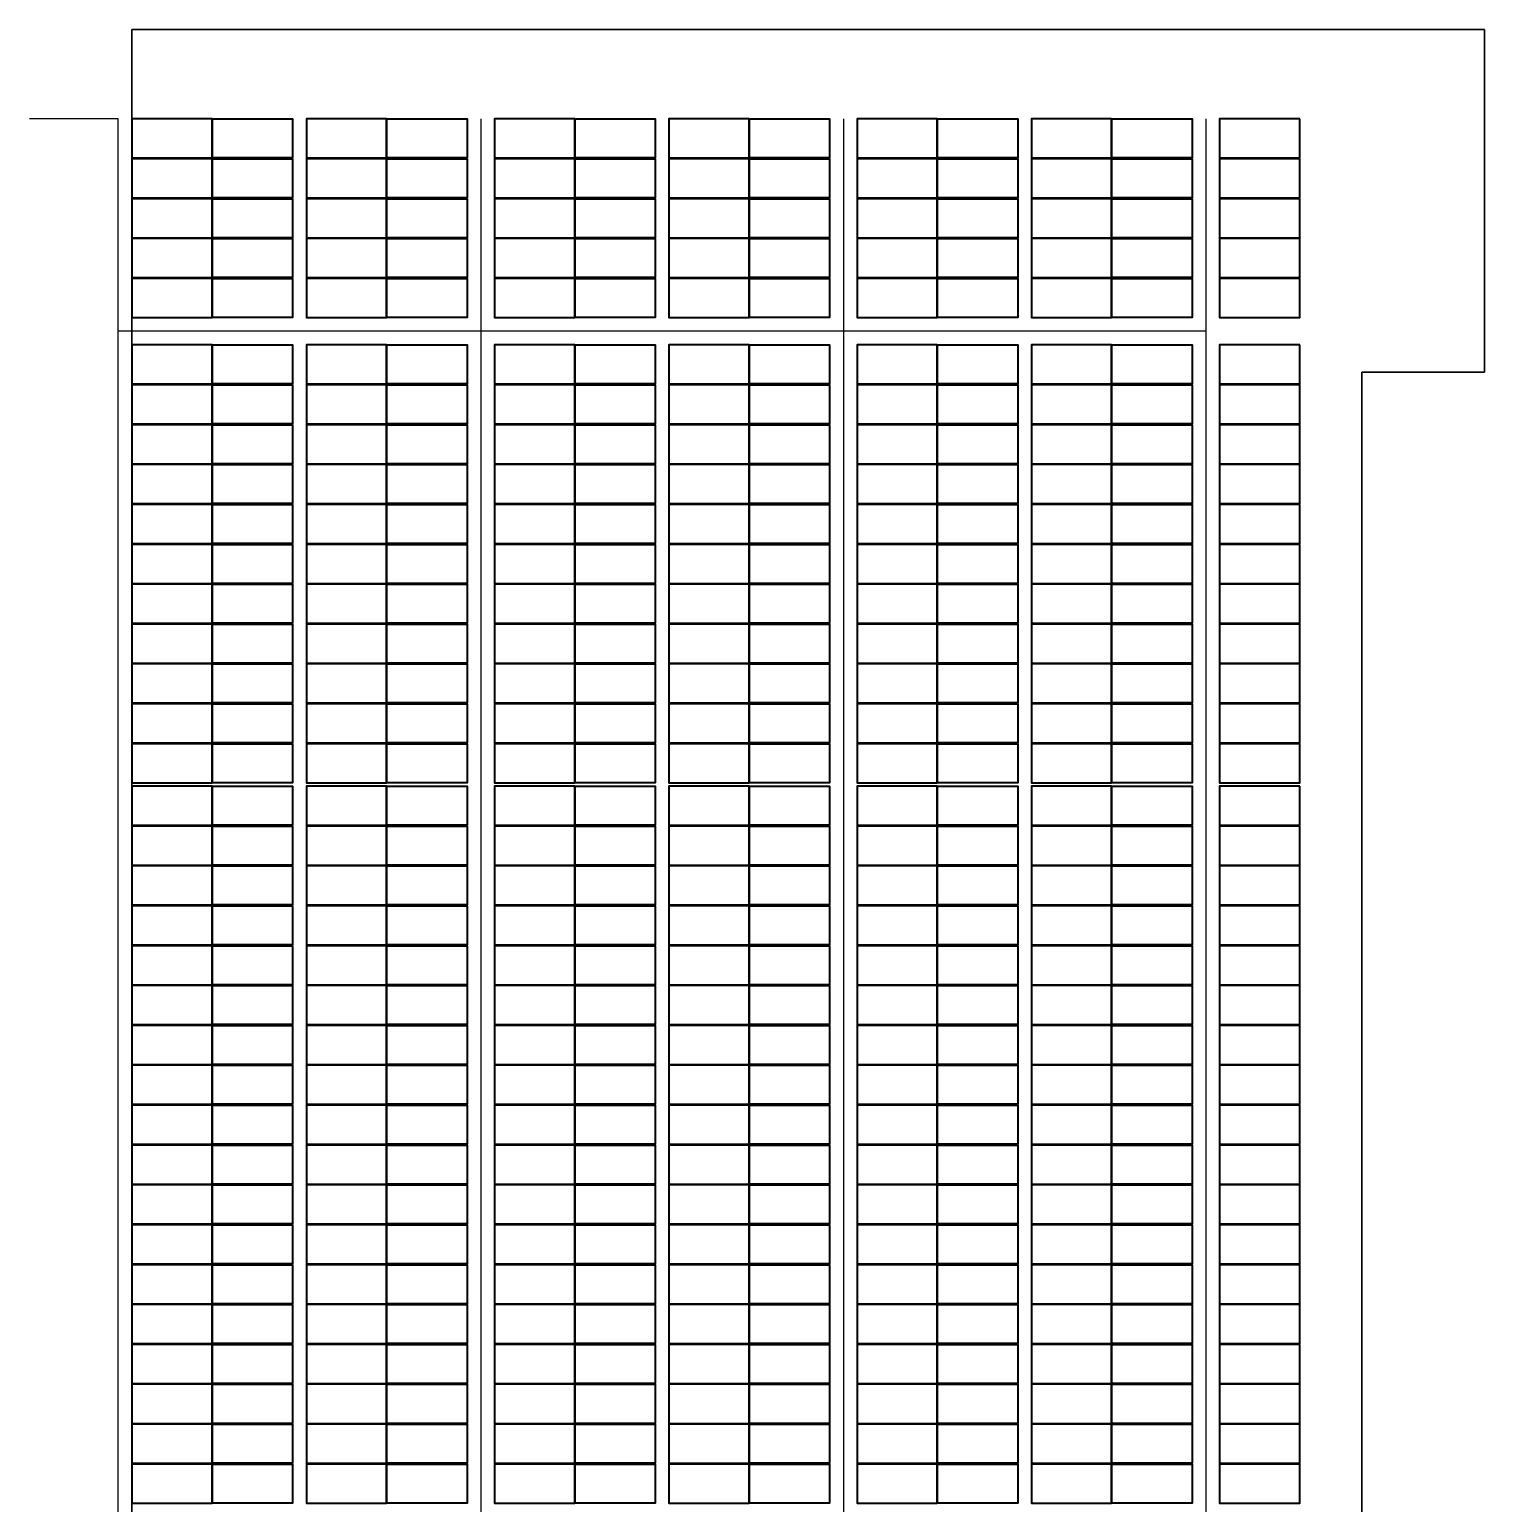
# Model space of a CAD drawing. Header units: millimetres. Extents: x -735047 to 1918431, y -1621985 to 747622.
# Drawn here: x 1876142 to 1918431, y -690409 to -647566 of the extents above; entities that cross this region are included whole.
import ezdxf

# ---------------------------------------------------------------- set-up
doc = ezdxf.new("R2010")
doc.units = ezdxf.units.MM
doc.layers.add('SOL-BUILDING_OUTLINE', color=1, linetype='Continuous', lineweight=30)
doc.layers.add('SOL-PV MODULES', color=5, linetype='Continuous', lineweight=40)
doc.layers.add('SOL-WALKWAY', color=251, linetype='Continuous')

msp = doc.modelspace()

# ---------------------------------------------------------------- linework, layer by layer
at = {"layer": 'SOL-BUILDING_OUTLINE'}
for p, q in [((1879120.362, -821566.117), (1879120.362, -647565.811)), ((1879120.362, -647565.811), (1918431.177, -647565.811)), ((1918431.177, -647565.811), (1918431.177, -657522.63)), ((1918431.177, -657522.63), (1914863.741, -657522.63)), ((1914863.741, -657522.63), (1914863.741, -716080.681))]:
    msp.add_line(p, q, dxfattribs=at)
at = {"layer": 'SOL-PV MODULES'}
for points in [[(1881450.165, -650165.811), (1879120.362, -650165.811), (1879120.362, -651299.811), (1881450.165, -651299.811)], [(1881460.151, -650165.811), (1883789.954, -650165.811), (1883789.954, -651299.811), (1881460.151, -651299.811)], [(1886519.208, -650165.811), (1884189.406, -650165.811), (1884189.406, -651299.811), (1886519.208, -651299.811)], [(1886529.195, -650165.811), (1888858.997, -650165.811), (1888858.997, -651299.811), (1886529.195, -651299.811)], [(1891987.704, -650165.811), (1889657.901, -650165.811), (1889657.901, -651299.811), (1891987.704, -651299.811)], [(1891997.69, -650165.811), (1894327.493, -650165.811), (1894327.493, -651299.811), (1891997.69, -651299.811)], [(1897056.747, -650165.811), (1894726.945, -650165.811), (1894726.945, -651299.811), (1897056.747, -651299.811)], [(1897066.734, -650165.811), (1899396.536, -650165.811), (1899396.536, -651299.811), (1897066.734, -651299.811)], [(1902525.243, -650165.811), (1900195.44, -650165.811), (1900195.44, -651299.811), (1902525.243, -651299.811)], [(1902535.229, -650165.811), (1904865.032, -650165.811), (1904865.032, -651299.811), (1902535.229, -651299.811)], [(1907594.286, -650165.811), (1905264.483, -650165.811), (1905264.483, -651299.811), (1907594.286, -651299.811)], [(1907604.272, -650165.811), (1909934.075, -650165.811), (1909934.075, -651299.811), (1907604.272, -651299.811)], [(1913062.781, -650165.811), (1910732.979, -650165.811), (1910732.979, -651299.811), (1913062.781, -651299.811)], [(1881450.165, -651324.811), (1879120.362, -651324.811), (1879120.362, -652458.811), (1881450.165, -652458.811)], [(1881460.151, -651324.811), (1883789.954, -651324.811), (1883789.954, -652458.811), (1881460.151, -652458.811)], [(1886519.208, -651324.811), (1884189.406, -651324.811), (1884189.406, -652458.811), (1886519.208, -652458.811)], [(1886529.195, -651324.811), (1888858.997, -651324.811), (1888858.997, -652458.811), (1886529.195, -652458.811)], [(1891987.704, -651324.811), (1889657.901, -651324.811), (1889657.901, -652458.811), (1891987.704, -652458.811)], [(1891997.69, -651324.811), (1894327.493, -651324.811), (1894327.493, -652458.811), (1891997.69, -652458.811)], [(1897056.747, -651324.811), (1894726.945, -651324.811), (1894726.945, -652458.811), (1897056.747, -652458.811)], [(1897066.734, -651324.811), (1899396.536, -651324.811), (1899396.536, -652458.811), (1897066.734, -652458.811)], [(1902525.243, -651324.811), (1900195.44, -651324.811), (1900195.44, -652458.811), (1902525.243, -652458.811)], [(1902535.229, -651324.811), (1904865.032, -651324.811), (1904865.032, -652458.811), (1902535.229, -652458.811)], [(1907594.286, -651324.811), (1905264.483, -651324.811), (1905264.483, -652458.811), (1907594.286, -652458.811)], [(1907604.272, -651324.811), (1909934.075, -651324.811), (1909934.075, -652458.811), (1907604.272, -652458.811)], [(1913062.781, -651324.811), (1910732.979, -651324.811), (1910732.979, -652458.811), (1913062.781, -652458.811)], [(1881450.165, -652483.811), (1879120.362, -652483.811), (1879120.362, -653617.811), (1881450.165, -653617.811)], [(1881460.151, -652483.811), (1883789.954, -652483.811), (1883789.954, -653617.811), (1881460.151, -653617.811)], [(1886519.208, -652483.811), (1884189.406, -652483.811), (1884189.406, -653617.811), (1886519.208, -653617.811)], [(1886529.195, -652483.811), (1888858.997, -652483.811), (1888858.997, -653617.811), (1886529.195, -653617.811)], [(1891987.704, -652483.811), (1889657.901, -652483.811), (1889657.901, -653617.811), (1891987.704, -653617.811)], [(1891997.69, -652483.811), (1894327.493, -652483.811), (1894327.493, -653617.811), (1891997.69, -653617.811)], [(1897056.747, -652483.811), (1894726.945, -652483.811), (1894726.945, -653617.811), (1897056.747, -653617.811)], [(1897066.734, -652483.811), (1899396.536, -652483.811), (1899396.536, -653617.811), (1897066.734, -653617.811)], [(1902525.243, -652483.811), (1900195.44, -652483.811), (1900195.44, -653617.811), (1902525.243, -653617.811)], [(1902535.229, -652483.811), (1904865.032, -652483.811), (1904865.032, -653617.811), (1902535.229, -653617.811)], [(1907594.286, -652483.811), (1905264.483, -652483.811), (1905264.483, -653617.811), (1907594.286, -653617.811)], [(1907604.272, -652483.811), (1909934.075, -652483.811), (1909934.075, -653617.811), (1907604.272, -653617.811)], [(1913062.781, -652483.811), (1910732.979, -652483.811), (1910732.979, -653617.811), (1913062.781, -653617.811)], [(1881450.165, -653642.811), (1879120.362, -653642.811), (1879120.362, -654776.811), (1881450.165, -654776.811)], [(1881460.151, -653642.811), (1883789.954, -653642.811), (1883789.954, -654776.811), (1881460.151, -654776.811)], [(1886519.208, -653642.811), (1884189.406, -653642.811), (1884189.406, -654776.811), (1886519.208, -654776.811)], [(1886529.195, -653642.811), (1888858.997, -653642.811), (1888858.997, -654776.811), (1886529.195, -654776.811)], [(1891987.704, -653642.811), (1889657.901, -653642.811), (1889657.901, -654776.811), (1891987.704, -654776.811)], [(1891997.69, -653642.811), (1894327.493, -653642.811), (1894327.493, -654776.811), (1891997.69, -654776.811)], [(1897056.747, -653642.811), (1894726.945, -653642.811), (1894726.945, -654776.811), (1897056.747, -654776.811)], [(1897066.734, -653642.811), (1899396.536, -653642.811), (1899396.536, -654776.811), (1897066.734, -654776.811)], [(1902525.243, -653642.811), (1900195.44, -653642.811), (1900195.44, -654776.811), (1902525.243, -654776.811)], [(1902535.229, -653642.811), (1904865.032, -653642.811), (1904865.032, -654776.811), (1902535.229, -654776.811)], [(1907594.286, -653642.811), (1905264.483, -653642.811), (1905264.483, -654776.811), (1907594.286, -654776.811)], [(1907604.272, -653642.811), (1909934.075, -653642.811), (1909934.075, -654776.811), (1907604.272, -654776.811)], [(1913062.781, -653642.811), (1910732.979, -653642.811), (1910732.979, -654776.811), (1913062.781, -654776.811)], [(1881450.165, -654801.811), (1879120.362, -654801.811), (1879120.362, -655935.811), (1881450.165, -655935.811)], [(1881460.151, -654801.811), (1883789.954, -654801.811), (1883789.954, -655935.811), (1881460.151, -655935.811)], [(1886519.208, -654801.811), (1884189.406, -654801.811), (1884189.406, -655935.811), (1886519.208, -655935.811)], [(1886529.195, -654801.811), (1888858.997, -654801.811), (1888858.997, -655935.811), (1886529.195, -655935.811)], [(1891987.704, -654801.811), (1889657.901, -654801.811), (1889657.901, -655935.811), (1891987.704, -655935.811)], [(1891997.69, -654801.811), (1894327.493, -654801.811), (1894327.493, -655935.811), (1891997.69, -655935.811)], [(1897056.747, -654801.811), (1894726.945, -654801.811), (1894726.945, -655935.811), (1897056.747, -655935.811)], [(1897066.734, -654801.811), (1899396.536, -654801.811), (1899396.536, -655935.811), (1897066.734, -655935.811)], [(1902525.243, -654801.811), (1900195.44, -654801.811), (1900195.44, -655935.811), (1902525.243, -655935.811)], [(1902535.229, -654801.811), (1904865.032, -654801.811), (1904865.032, -655935.811), (1902535.229, -655935.811)], [(1907594.286, -654801.811), (1905264.483, -654801.811), (1905264.483, -655935.811), (1907594.286, -655935.811)], [(1907604.272, -654801.811), (1909934.075, -654801.811), (1909934.075, -655935.811), (1907604.272, -655935.811)], [(1913062.781, -654801.811), (1910732.979, -654801.811), (1910732.979, -655935.811), (1913062.781, -655935.811)], [(1881450.165, -656735.811), (1879120.362, -656735.811), (1879120.362, -657869.811), (1881450.165, -657869.811)], [(1881460.151, -656735.811), (1883789.954, -656735.811), (1883789.954, -657869.811), (1881460.151, -657869.811)], [(1886519.208, -656735.811), (1884189.406, -656735.811), (1884189.406, -657869.811), (1886519.208, -657869.811)], [(1886529.195, -656735.811), (1888858.997, -656735.811), (1888858.997, -657869.811), (1886529.195, -657869.811)], [(1891987.704, -656735.811), (1889657.901, -656735.811), (1889657.901, -657869.811), (1891987.704, -657869.811)], [(1891997.69, -656735.811), (1894327.493, -656735.811), (1894327.493, -657869.811), (1891997.69, -657869.811)], [(1897056.747, -656735.811), (1894726.945, -656735.811), (1894726.945, -657869.811), (1897056.747, -657869.811)], [(1897066.734, -656735.811), (1899396.536, -656735.811), (1899396.536, -657869.811), (1897066.734, -657869.811)], [(1902525.243, -656735.811), (1900195.44, -656735.811), (1900195.44, -657869.811), (1902525.243, -657869.811)], [(1902535.229, -656735.811), (1904865.032, -656735.811), (1904865.032, -657869.811), (1902535.229, -657869.811)], [(1907594.286, -656735.811), (1905264.483, -656735.811), (1905264.483, -657869.811), (1907594.286, -657869.811)], [(1907604.272, -656735.811), (1909934.075, -656735.811), (1909934.075, -657869.811), (1907604.272, -657869.811)], [(1913062.781, -656735.811), (1910732.979, -656735.811), (1910732.979, -657869.811), (1913062.781, -657869.811)], [(1881450.165, -657894.811), (1879120.362, -657894.811), (1879120.362, -659028.811), (1881450.165, -659028.811)], [(1881460.151, -657894.811), (1883789.954, -657894.811), (1883789.954, -659028.811), (1881460.151, -659028.811)], [(1886519.208, -657894.811), (1884189.406, -657894.811), (1884189.406, -659028.811), (1886519.208, -659028.811)], [(1886529.195, -657894.811), (1888858.997, -657894.811), (1888858.997, -659028.811), (1886529.195, -659028.811)], [(1891987.704, -657894.811), (1889657.901, -657894.811), (1889657.901, -659028.811), (1891987.704, -659028.811)], [(1891997.69, -657894.811), (1894327.493, -657894.811), (1894327.493, -659028.811), (1891997.69, -659028.811)], [(1897056.747, -657894.811), (1894726.945, -657894.811), (1894726.945, -659028.811), (1897056.747, -659028.811)], [(1897066.734, -657894.811), (1899396.536, -657894.811), (1899396.536, -659028.811), (1897066.734, -659028.811)], [(1902525.243, -657894.811), (1900195.44, -657894.811), (1900195.44, -659028.811), (1902525.243, -659028.811)], [(1902535.229, -657894.811), (1904865.032, -657894.811), (1904865.032, -659028.811), (1902535.229, -659028.811)], [(1907594.286, -657894.811), (1905264.483, -657894.811), (1905264.483, -659028.811), (1907594.286, -659028.811)], [(1907604.272, -657894.811), (1909934.075, -657894.811), (1909934.075, -659028.811), (1907604.272, -659028.811)], [(1913062.781, -657894.811), (1910732.979, -657894.811), (1910732.979, -659028.811), (1913062.781, -659028.811)], [(1881450.165, -659053.811), (1879120.362, -659053.811), (1879120.362, -660187.811), (1881450.165, -660187.811)], [(1881460.151, -659053.811), (1883789.954, -659053.811), (1883789.954, -660187.811), (1881460.151, -660187.811)], [(1886519.208, -659053.811), (1884189.406, -659053.811), (1884189.406, -660187.811), (1886519.208, -660187.811)], [(1886529.195, -659053.811), (1888858.997, -659053.811), (1888858.997, -660187.811), (1886529.195, -660187.811)], [(1891987.704, -659053.811), (1889657.901, -659053.811), (1889657.901, -660187.811), (1891987.704, -660187.811)], [(1891997.69, -659053.811), (1894327.493, -659053.811), (1894327.493, -660187.811), (1891997.69, -660187.811)], [(1897056.747, -659053.811), (1894726.945, -659053.811), (1894726.945, -660187.811), (1897056.747, -660187.811)], [(1897066.734, -659053.811), (1899396.536, -659053.811), (1899396.536, -660187.811), (1897066.734, -660187.811)], [(1902525.243, -659053.811), (1900195.44, -659053.811), (1900195.44, -660187.811), (1902525.243, -660187.811)], [(1902535.229, -659053.811), (1904865.032, -659053.811), (1904865.032, -660187.811), (1902535.229, -660187.811)], [(1907594.286, -659053.811), (1905264.483, -659053.811), (1905264.483, -660187.811), (1907594.286, -660187.811)], [(1907604.272, -659053.811), (1909934.075, -659053.811), (1909934.075, -660187.811), (1907604.272, -660187.811)], [(1913062.781, -659053.811), (1910732.979, -659053.811), (1910732.979, -660187.811), (1913062.781, -660187.811)], [(1881450.165, -660212.811), (1879120.362, -660212.811), (1879120.362, -661346.811), (1881450.165, -661346.811)], [(1881460.151, -660212.811), (1883789.954, -660212.811), (1883789.954, -661346.811), (1881460.151, -661346.811)], [(1886519.208, -660212.811), (1884189.406, -660212.811), (1884189.406, -661346.811), (1886519.208, -661346.811)], [(1886529.195, -660212.811), (1888858.997, -660212.811), (1888858.997, -661346.811), (1886529.195, -661346.811)], [(1891987.704, -660212.811), (1889657.901, -660212.811), (1889657.901, -661346.811), (1891987.704, -661346.811)], [(1891997.69, -660212.811), (1894327.493, -660212.811), (1894327.493, -661346.811), (1891997.69, -661346.811)], [(1897056.747, -660212.811), (1894726.945, -660212.811), (1894726.945, -661346.811), (1897056.747, -661346.811)], [(1897066.734, -660212.811), (1899396.536, -660212.811), (1899396.536, -661346.811), (1897066.734, -661346.811)], [(1902525.243, -660212.811), (1900195.44, -660212.811), (1900195.44, -661346.811), (1902525.243, -661346.811)], [(1902535.229, -660212.811), (1904865.032, -660212.811), (1904865.032, -661346.811), (1902535.229, -661346.811)], [(1907594.286, -660212.811), (1905264.483, -660212.811), (1905264.483, -661346.811), (1907594.286, -661346.811)], [(1907604.272, -660212.811), (1909934.075, -660212.811), (1909934.075, -661346.811), (1907604.272, -661346.811)], [(1913062.781, -660212.811), (1910732.979, -660212.811), (1910732.979, -661346.811), (1913062.781, -661346.811)], [(1881450.165, -661371.811), (1879120.362, -661371.811), (1879120.362, -662505.811), (1881450.165, -662505.811)], [(1881460.151, -661371.811), (1883789.954, -661371.811), (1883789.954, -662505.811), (1881460.151, -662505.811)], [(1886519.208, -661371.811), (1884189.406, -661371.811), (1884189.406, -662505.811), (1886519.208, -662505.811)], [(1886529.195, -661371.811), (1888858.997, -661371.811), (1888858.997, -662505.811), (1886529.195, -662505.811)], [(1891987.704, -661371.811), (1889657.901, -661371.811), (1889657.901, -662505.811), (1891987.704, -662505.811)], [(1891997.69, -661371.811), (1894327.493, -661371.811), (1894327.493, -662505.811), (1891997.69, -662505.811)], [(1897056.747, -661371.811), (1894726.945, -661371.811), (1894726.945, -662505.811), (1897056.747, -662505.811)], [(1897066.734, -661371.811), (1899396.536, -661371.811), (1899396.536, -662505.811), (1897066.734, -662505.811)], [(1902525.243, -661371.811), (1900195.44, -661371.811), (1900195.44, -662505.811), (1902525.243, -662505.811)], [(1902535.229, -661371.811), (1904865.032, -661371.811), (1904865.032, -662505.811), (1902535.229, -662505.811)], [(1907594.286, -661371.811), (1905264.483, -661371.811), (1905264.483, -662505.811), (1907594.286, -662505.811)], [(1907604.272, -661371.811), (1909934.075, -661371.811), (1909934.075, -662505.811), (1907604.272, -662505.811)], [(1913062.781, -661371.811), (1910732.979, -661371.811), (1910732.979, -662505.811), (1913062.781, -662505.811)], [(1881450.165, -662530.811), (1879120.362, -662530.811), (1879120.362, -663664.811), (1881450.165, -663664.811)], [(1881460.151, -662530.811), (1883789.954, -662530.811), (1883789.954, -663664.811), (1881460.151, -663664.811)], [(1886519.208, -662530.811), (1884189.406, -662530.811), (1884189.406, -663664.811), (1886519.208, -663664.811)], [(1886529.195, -662530.811), (1888858.997, -662530.811), (1888858.997, -663664.811), (1886529.195, -663664.811)], [(1891987.704, -662530.811), (1889657.901, -662530.811), (1889657.901, -663664.811), (1891987.704, -663664.811)], [(1891997.69, -662530.811), (1894327.493, -662530.811), (1894327.493, -663664.811), (1891997.69, -663664.811)], [(1897056.747, -662530.811), (1894726.945, -662530.811), (1894726.945, -663664.811), (1897056.747, -663664.811)], [(1897066.734, -662530.811), (1899396.536, -662530.811), (1899396.536, -663664.811), (1897066.734, -663664.811)], [(1902525.243, -662530.811), (1900195.44, -662530.811), (1900195.44, -663664.811), (1902525.243, -663664.811)], [(1902535.229, -662530.811), (1904865.032, -662530.811), (1904865.032, -663664.811), (1902535.229, -663664.811)], [(1907594.286, -662530.811), (1905264.483, -662530.811), (1905264.483, -663664.811), (1907594.286, -663664.811)], [(1907604.272, -662530.811), (1909934.075, -662530.811), (1909934.075, -663664.811), (1907604.272, -663664.811)], [(1913062.781, -662530.811), (1910732.979, -662530.811), (1910732.979, -663664.811), (1913062.781, -663664.811)], [(1881450.165, -663689.811), (1879120.362, -663689.811), (1879120.362, -664823.811), (1881450.165, -664823.811)], [(1881460.151, -663689.811), (1883789.954, -663689.811), (1883789.954, -664823.811), (1881460.151, -664823.811)], [(1886519.208, -663689.811), (1884189.406, -663689.811), (1884189.406, -664823.811), (1886519.208, -664823.811)], [(1886529.195, -663689.811), (1888858.997, -663689.811), (1888858.997, -664823.811), (1886529.195, -664823.811)], [(1891987.704, -663689.811), (1889657.901, -663689.811), (1889657.901, -664823.811), (1891987.704, -664823.811)], [(1891997.69, -663689.811), (1894327.493, -663689.811), (1894327.493, -664823.811), (1891997.69, -664823.811)], [(1897056.747, -663689.811), (1894726.945, -663689.811), (1894726.945, -664823.811), (1897056.747, -664823.811)], [(1897066.734, -663689.811), (1899396.536, -663689.811), (1899396.536, -664823.811), (1897066.734, -664823.811)], [(1902525.243, -663689.811), (1900195.44, -663689.811), (1900195.44, -664823.811), (1902525.243, -664823.811)], [(1902535.229, -663689.811), (1904865.032, -663689.811), (1904865.032, -664823.811), (1902535.229, -664823.811)], [(1907594.286, -663689.811), (1905264.483, -663689.811), (1905264.483, -664823.811), (1907594.286, -664823.811)], [(1907604.272, -663689.811), (1909934.075, -663689.811), (1909934.075, -664823.811), (1907604.272, -664823.811)], [(1913062.781, -663689.811), (1910732.979, -663689.811), (1910732.979, -664823.811), (1913062.781, -664823.811)], [(1881450.165, -664848.811), (1879120.362, -664848.811), (1879120.362, -665982.811), (1881450.165, -665982.811)], [(1881460.151, -664848.811), (1883789.954, -664848.811), (1883789.954, -665982.811), (1881460.151, -665982.811)], [(1886519.208, -664848.811), (1884189.406, -664848.811), (1884189.406, -665982.811), (1886519.208, -665982.811)], [(1886529.195, -664848.811), (1888858.997, -664848.811), (1888858.997, -665982.811), (1886529.195, -665982.811)], [(1891987.704, -664848.811), (1889657.901, -664848.811), (1889657.901, -665982.811), (1891987.704, -665982.811)], [(1891997.69, -664848.811), (1894327.493, -664848.811), (1894327.493, -665982.811), (1891997.69, -665982.811)], [(1897056.747, -664848.811), (1894726.945, -664848.811), (1894726.945, -665982.811), (1897056.747, -665982.811)], [(1897066.734, -664848.811), (1899396.536, -664848.811), (1899396.536, -665982.811), (1897066.734, -665982.811)], [(1902525.243, -664848.811), (1900195.44, -664848.811), (1900195.44, -665982.811), (1902525.243, -665982.811)], [(1902535.229, -664848.811), (1904865.032, -664848.811), (1904865.032, -665982.811), (1902535.229, -665982.811)], [(1907594.286, -664848.811), (1905264.483, -664848.811), (1905264.483, -665982.811), (1907594.286, -665982.811)], [(1907604.272, -664848.811), (1909934.075, -664848.811), (1909934.075, -665982.811), (1907604.272, -665982.811)], [(1913062.781, -664848.811), (1910732.979, -664848.811), (1910732.979, -665982.811), (1913062.781, -665982.811)], [(1881450.165, -666007.811), (1879120.362, -666007.811), (1879120.362, -667141.811), (1881450.165, -667141.811)], [(1881460.151, -666007.811), (1883789.954, -666007.811), (1883789.954, -667141.811), (1881460.151, -667141.811)], [(1886519.208, -666007.811), (1884189.406, -666007.811), (1884189.406, -667141.811), (1886519.208, -667141.811)], [(1886529.195, -666007.811), (1888858.997, -666007.811), (1888858.997, -667141.811), (1886529.195, -667141.811)], [(1891987.704, -666007.811), (1889657.901, -666007.811), (1889657.901, -667141.811), (1891987.704, -667141.811)], [(1891997.69, -666007.811), (1894327.493, -666007.811), (1894327.493, -667141.811), (1891997.69, -667141.811)], [(1897056.747, -666007.811), (1894726.945, -666007.811), (1894726.945, -667141.811), (1897056.747, -667141.811)], [(1897066.734, -666007.811), (1899396.536, -666007.811), (1899396.536, -667141.811), (1897066.734, -667141.811)], [(1902525.243, -666007.811), (1900195.44, -666007.811), (1900195.44, -667141.811), (1902525.243, -667141.811)], [(1902535.229, -666007.811), (1904865.032, -666007.811), (1904865.032, -667141.811), (1902535.229, -667141.811)], [(1907594.286, -666007.811), (1905264.483, -666007.811), (1905264.483, -667141.811), (1907594.286, -667141.811)], [(1907604.272, -666007.811), (1909934.075, -666007.811), (1909934.075, -667141.811), (1907604.272, -667141.811)], [(1913062.781, -666007.811), (1910732.979, -666007.811), (1910732.979, -667141.811), (1913062.781, -667141.811)], [(1881450.165, -667166.811), (1879120.362, -667166.811), (1879120.362, -668300.811), (1881450.165, -668300.811)], [(1881460.151, -667166.811), (1883789.954, -667166.811), (1883789.954, -668300.811), (1881460.151, -668300.811)], [(1886519.208, -667166.811), (1884189.406, -667166.811), (1884189.406, -668300.811), (1886519.208, -668300.811)], [(1886529.195, -667166.811), (1888858.997, -667166.811), (1888858.997, -668300.811), (1886529.195, -668300.811)], [(1891987.704, -667166.811), (1889657.901, -667166.811), (1889657.901, -668300.811), (1891987.704, -668300.811)], [(1891997.69, -667166.811), (1894327.493, -667166.811), (1894327.493, -668300.811), (1891997.69, -668300.811)], [(1897056.747, -667166.811), (1894726.945, -667166.811), (1894726.945, -668300.811), (1897056.747, -668300.811)], [(1897066.734, -667166.811), (1899396.536, -667166.811), (1899396.536, -668300.811), (1897066.734, -668300.811)], [(1902525.243, -667166.811), (1900195.44, -667166.811), (1900195.44, -668300.811), (1902525.243, -668300.811)], [(1902535.229, -667166.811), (1904865.032, -667166.811), (1904865.032, -668300.811), (1902535.229, -668300.811)], [(1907594.286, -667166.811), (1905264.483, -667166.811), (1905264.483, -668300.811), (1907594.286, -668300.811)], [(1907604.272, -667166.811), (1909934.075, -667166.811), (1909934.075, -668300.811), (1907604.272, -668300.811)], [(1913062.781, -667166.811), (1910732.979, -667166.811), (1910732.979, -668300.811), (1913062.781, -668300.811)], [(1881450.165, -668325.811), (1879120.362, -668325.811), (1879120.362, -669459.811), (1881450.165, -669459.811)], [(1881460.151, -668325.811), (1883789.954, -668325.811), (1883789.954, -669459.811), (1881460.151, -669459.811)], [(1886519.208, -668325.811), (1884189.406, -668325.811), (1884189.406, -669459.811), (1886519.208, -669459.811)], [(1886529.195, -668325.811), (1888858.997, -668325.811), (1888858.997, -669459.811), (1886529.195, -669459.811)], [(1891987.704, -668325.811), (1889657.901, -668325.811), (1889657.901, -669459.811), (1891987.704, -669459.811)], [(1891997.69, -668325.811), (1894327.493, -668325.811), (1894327.493, -669459.811), (1891997.69, -669459.811)], [(1897056.747, -668325.811), (1894726.945, -668325.811), (1894726.945, -669459.811), (1897056.747, -669459.811)], [(1897066.734, -668325.811), (1899396.536, -668325.811), (1899396.536, -669459.811), (1897066.734, -669459.811)], [(1902525.243, -668325.811), (1900195.44, -668325.811), (1900195.44, -669459.811), (1902525.243, -669459.811)], [(1902535.229, -668325.811), (1904865.032, -668325.811), (1904865.032, -669459.811), (1902535.229, -669459.811)], [(1907594.286, -668325.811), (1905264.483, -668325.811), (1905264.483, -669459.811), (1907594.286, -669459.811)], [(1907604.272, -668325.811), (1909934.075, -668325.811), (1909934.075, -669459.811), (1907604.272, -669459.811)], [(1913062.781, -668325.811), (1910732.979, -668325.811), (1910732.979, -669459.811), (1913062.781, -669459.811)], [(1881450.165, -669559.811), (1879120.362, -669559.811), (1879120.362, -670693.811), (1881450.165, -670693.811)], [(1881460.151, -669559.811), (1883789.954, -669559.811), (1883789.954, -670693.811), (1881460.151, -670693.811)], [(1886519.208, -669559.811), (1884189.406, -669559.811), (1884189.406, -670693.811), (1886519.208, -670693.811)], [(1886529.195, -669559.811), (1888858.997, -669559.811), (1888858.997, -670693.811), (1886529.195, -670693.811)], [(1891987.704, -669559.811), (1889657.901, -669559.811), (1889657.901, -670693.811), (1891987.704, -670693.811)], [(1891997.69, -669559.811), (1894327.493, -669559.811), (1894327.493, -670693.811), (1891997.69, -670693.811)], [(1897056.747, -669559.811), (1894726.945, -669559.811), (1894726.945, -670693.811), (1897056.747, -670693.811)], [(1897066.734, -669559.811), (1899396.536, -669559.811), (1899396.536, -670693.811), (1897066.734, -670693.811)], [(1902525.243, -669559.811), (1900195.44, -669559.811), (1900195.44, -670693.811), (1902525.243, -670693.811)], [(1902535.229, -669559.811), (1904865.032, -669559.811), (1904865.032, -670693.811), (1902535.229, -670693.811)], [(1907594.286, -669559.811), (1905264.483, -669559.811), (1905264.483, -670693.811), (1907594.286, -670693.811)], [(1907604.272, -669559.811), (1909934.075, -669559.811), (1909934.075, -670693.811), (1907604.272, -670693.811)], [(1913062.781, -669559.811), (1910732.979, -669559.811), (1910732.979, -670693.811), (1913062.781, -670693.811)], [(1881450.165, -670718.811), (1879120.362, -670718.811), (1879120.362, -671852.811), (1881450.165, -671852.811)], [(1881460.151, -670718.811), (1883789.954, -670718.811), (1883789.954, -671852.811), (1881460.151, -671852.811)], [(1886519.208, -670718.811), (1884189.406, -670718.811), (1884189.406, -671852.811), (1886519.208, -671852.811)], [(1886529.195, -670718.811), (1888858.997, -670718.811), (1888858.997, -671852.811), (1886529.195, -671852.811)], [(1891987.704, -670718.811), (1889657.901, -670718.811), (1889657.901, -671852.811), (1891987.704, -671852.811)], [(1891997.69, -670718.811), (1894327.493, -670718.811), (1894327.493, -671852.811), (1891997.69, -671852.811)], [(1897056.747, -670718.811), (1894726.945, -670718.811), (1894726.945, -671852.811), (1897056.747, -671852.811)], [(1897066.734, -670718.811), (1899396.536, -670718.811), (1899396.536, -671852.811), (1897066.734, -671852.811)], [(1902525.243, -670718.811), (1900195.44, -670718.811), (1900195.44, -671852.811), (1902525.243, -671852.811)], [(1902535.229, -670718.811), (1904865.032, -670718.811), (1904865.032, -671852.811), (1902535.229, -671852.811)], [(1907594.286, -670718.811), (1905264.483, -670718.811), (1905264.483, -671852.811), (1907594.286, -671852.811)], [(1907604.272, -670718.811), (1909934.075, -670718.811), (1909934.075, -671852.811), (1907604.272, -671852.811)], [(1913062.781, -670718.811), (1910732.979, -670718.811), (1910732.979, -671852.811), (1913062.781, -671852.811)], [(1881450.165, -671877.811), (1879120.362, -671877.811), (1879120.362, -673011.811), (1881450.165, -673011.811)], [(1881460.151, -671877.811), (1883789.954, -671877.811), (1883789.954, -673011.811), (1881460.151, -673011.811)], [(1886519.208, -671877.811), (1884189.406, -671877.811), (1884189.406, -673011.811), (1886519.208, -673011.811)], [(1886529.195, -671877.811), (1888858.997, -671877.811), (1888858.997, -673011.811), (1886529.195, -673011.811)], [(1891987.704, -671877.811), (1889657.901, -671877.811), (1889657.901, -673011.811), (1891987.704, -673011.811)], [(1891997.69, -671877.811), (1894327.493, -671877.811), (1894327.493, -673011.811), (1891997.69, -673011.811)], [(1897056.747, -671877.811), (1894726.945, -671877.811), (1894726.945, -673011.811), (1897056.747, -673011.811)], [(1897066.734, -671877.811), (1899396.536, -671877.811), (1899396.536, -673011.811), (1897066.734, -673011.811)], [(1902525.243, -671877.811), (1900195.44, -671877.811), (1900195.44, -673011.811), (1902525.243, -673011.811)], [(1902535.229, -671877.811), (1904865.032, -671877.811), (1904865.032, -673011.811), (1902535.229, -673011.811)], [(1907594.286, -671877.811), (1905264.483, -671877.811), (1905264.483, -673011.811), (1907594.286, -673011.811)], [(1907604.272, -671877.811), (1909934.075, -671877.811), (1909934.075, -673011.811), (1907604.272, -673011.811)], [(1913062.781, -671877.811), (1910732.979, -671877.811), (1910732.979, -673011.811), (1913062.781, -673011.811)], [(1881450.165, -673036.811), (1879120.362, -673036.811), (1879120.362, -674170.811), (1881450.165, -674170.811)], [(1881460.151, -673036.811), (1883789.954, -673036.811), (1883789.954, -674170.811), (1881460.151, -674170.811)], [(1886519.208, -673036.811), (1884189.406, -673036.811), (1884189.406, -674170.811), (1886519.208, -674170.811)], [(1886529.195, -673036.811), (1888858.997, -673036.811), (1888858.997, -674170.811), (1886529.195, -674170.811)], [(1891987.704, -673036.811), (1889657.901, -673036.811), (1889657.901, -674170.811), (1891987.704, -674170.811)], [(1891997.69, -673036.811), (1894327.493, -673036.811), (1894327.493, -674170.811), (1891997.69, -674170.811)], [(1897056.747, -673036.811), (1894726.945, -673036.811), (1894726.945, -674170.811), (1897056.747, -674170.811)], [(1897066.734, -673036.811), (1899396.536, -673036.811), (1899396.536, -674170.811), (1897066.734, -674170.811)], [(1902525.243, -673036.811), (1900195.44, -673036.811), (1900195.44, -674170.811), (1902525.243, -674170.811)], [(1902535.229, -673036.811), (1904865.032, -673036.811), (1904865.032, -674170.811), (1902535.229, -674170.811)], [(1907594.286, -673036.811), (1905264.483, -673036.811), (1905264.483, -674170.811), (1907594.286, -674170.811)], [(1907604.272, -673036.811), (1909934.075, -673036.811), (1909934.075, -674170.811), (1907604.272, -674170.811)], [(1913062.781, -673036.811), (1910732.979, -673036.811), (1910732.979, -674170.811), (1913062.781, -674170.811)], [(1881450.165, -674195.811), (1879120.362, -674195.811), (1879120.362, -675329.811), (1881450.165, -675329.811)], [(1881460.151, -674195.811), (1883789.954, -674195.811), (1883789.954, -675329.811), (1881460.151, -675329.811)], [(1886519.208, -674195.811), (1884189.406, -674195.811), (1884189.406, -675329.811), (1886519.208, -675329.811)], [(1886529.195, -674195.811), (1888858.997, -674195.811), (1888858.997, -675329.811), (1886529.195, -675329.811)], [(1891987.704, -674195.811), (1889657.901, -674195.811), (1889657.901, -675329.811), (1891987.704, -675329.811)], [(1891997.69, -674195.811), (1894327.493, -674195.811), (1894327.493, -675329.811), (1891997.69, -675329.811)], [(1897056.747, -674195.811), (1894726.945, -674195.811), (1894726.945, -675329.811), (1897056.747, -675329.811)], [(1897066.734, -674195.811), (1899396.536, -674195.811), (1899396.536, -675329.811), (1897066.734, -675329.811)], [(1902525.243, -674195.811), (1900195.44, -674195.811), (1900195.44, -675329.811), (1902525.243, -675329.811)], [(1902535.229, -674195.811), (1904865.032, -674195.811), (1904865.032, -675329.811), (1902535.229, -675329.811)], [(1907594.286, -674195.811), (1905264.483, -674195.811), (1905264.483, -675329.811), (1907594.286, -675329.811)], [(1907604.272, -674195.811), (1909934.075, -674195.811), (1909934.075, -675329.811), (1907604.272, -675329.811)], [(1913062.781, -674195.811), (1910732.979, -674195.811), (1910732.979, -675329.811), (1913062.781, -675329.811)], [(1881450.165, -675354.811), (1879120.362, -675354.811), (1879120.362, -676488.811), (1881450.165, -676488.811)], [(1881460.151, -675354.811), (1883789.954, -675354.811), (1883789.954, -676488.811), (1881460.151, -676488.811)], [(1886519.208, -675354.811), (1884189.406, -675354.811), (1884189.406, -676488.811), (1886519.208, -676488.811)], [(1886529.195, -675354.811), (1888858.997, -675354.811), (1888858.997, -676488.811), (1886529.195, -676488.811)], [(1891987.704, -675354.811), (1889657.901, -675354.811), (1889657.901, -676488.811), (1891987.704, -676488.811)], [(1891997.69, -675354.811), (1894327.493, -675354.811), (1894327.493, -676488.811), (1891997.69, -676488.811)], [(1897056.747, -675354.811), (1894726.945, -675354.811), (1894726.945, -676488.811), (1897056.747, -676488.811)], [(1897066.734, -675354.811), (1899396.536, -675354.811), (1899396.536, -676488.811), (1897066.734, -676488.811)], [(1902525.243, -675354.811), (1900195.44, -675354.811), (1900195.44, -676488.811), (1902525.243, -676488.811)], [(1902535.229, -675354.811), (1904865.032, -675354.811), (1904865.032, -676488.811), (1902535.229, -676488.811)], [(1907594.286, -675354.811), (1905264.483, -675354.811), (1905264.483, -676488.811), (1907594.286, -676488.811)], [(1907604.272, -675354.811), (1909934.075, -675354.811), (1909934.075, -676488.811), (1907604.272, -676488.811)], [(1913062.781, -675354.811), (1910732.979, -675354.811), (1910732.979, -676488.811), (1913062.781, -676488.811)], [(1881450.165, -676513.811), (1879120.362, -676513.811), (1879120.362, -677647.811), (1881450.165, -677647.811)], [(1881460.151, -676513.811), (1883789.954, -676513.811), (1883789.954, -677647.811), (1881460.151, -677647.811)], [(1886519.208, -676513.811), (1884189.406, -676513.811), (1884189.406, -677647.811), (1886519.208, -677647.811)], [(1886529.195, -676513.811), (1888858.997, -676513.811), (1888858.997, -677647.811), (1886529.195, -677647.811)], [(1891987.704, -676513.811), (1889657.901, -676513.811), (1889657.901, -677647.811), (1891987.704, -677647.811)], [(1891997.69, -676513.811), (1894327.493, -676513.811), (1894327.493, -677647.811), (1891997.69, -677647.811)], [(1897056.747, -676513.811), (1894726.945, -676513.811), (1894726.945, -677647.811), (1897056.747, -677647.811)], [(1897066.734, -676513.811), (1899396.536, -676513.811), (1899396.536, -677647.811), (1897066.734, -677647.811)], [(1902525.243, -676513.811), (1900195.44, -676513.811), (1900195.44, -677647.811), (1902525.243, -677647.811)], [(1902535.229, -676513.811), (1904865.032, -676513.811), (1904865.032, -677647.811), (1902535.229, -677647.811)], [(1907594.286, -676513.811), (1905264.483, -676513.811), (1905264.483, -677647.811), (1907594.286, -677647.811)], [(1907604.272, -676513.811), (1909934.075, -676513.811), (1909934.075, -677647.811), (1907604.272, -677647.811)], [(1913062.781, -676513.811), (1910732.979, -676513.811), (1910732.979, -677647.811), (1913062.781, -677647.811)], [(1881450.165, -677672.811), (1879120.362, -677672.811), (1879120.362, -678806.811), (1881450.165, -678806.811)], [(1881460.151, -677672.811), (1883789.954, -677672.811), (1883789.954, -678806.811), (1881460.151, -678806.811)], [(1886519.208, -677672.811), (1884189.406, -677672.811), (1884189.406, -678806.811), (1886519.208, -678806.811)], [(1886529.195, -677672.811), (1888858.997, -677672.811), (1888858.997, -678806.811), (1886529.195, -678806.811)], [(1891987.704, -677672.811), (1889657.901, -677672.811), (1889657.901, -678806.811), (1891987.704, -678806.811)], [(1891997.69, -677672.811), (1894327.493, -677672.811), (1894327.493, -678806.811), (1891997.69, -678806.811)], [(1897056.747, -677672.811), (1894726.945, -677672.811), (1894726.945, -678806.811), (1897056.747, -678806.811)], [(1897066.734, -677672.811), (1899396.536, -677672.811), (1899396.536, -678806.811), (1897066.734, -678806.811)], [(1902525.243, -677672.811), (1900195.44, -677672.811), (1900195.44, -678806.811), (1902525.243, -678806.811)], [(1902535.229, -677672.811), (1904865.032, -677672.811), (1904865.032, -678806.811), (1902535.229, -678806.811)], [(1907594.286, -677672.811), (1905264.483, -677672.811), (1905264.483, -678806.811), (1907594.286, -678806.811)], [(1907604.272, -677672.811), (1909934.075, -677672.811), (1909934.075, -678806.811), (1907604.272, -678806.811)], [(1913062.781, -677672.811), (1910732.979, -677672.811), (1910732.979, -678806.811), (1913062.781, -678806.811)], [(1881450.165, -678831.811), (1879120.362, -678831.811), (1879120.362, -679965.811), (1881450.165, -679965.811)], [(1881460.151, -678831.811), (1883789.954, -678831.811), (1883789.954, -679965.811), (1881460.151, -679965.811)], [(1886519.208, -678831.811), (1884189.406, -678831.811), (1884189.406, -679965.811), (1886519.208, -679965.811)], [(1886529.195, -678831.811), (1888858.997, -678831.811), (1888858.997, -679965.811), (1886529.195, -679965.811)], [(1891987.704, -678831.811), (1889657.901, -678831.811), (1889657.901, -679965.811), (1891987.704, -679965.811)], [(1891997.69, -678831.811), (1894327.493, -678831.811), (1894327.493, -679965.811), (1891997.69, -679965.811)], [(1897056.747, -678831.811), (1894726.945, -678831.811), (1894726.945, -679965.811), (1897056.747, -679965.811)], [(1897066.734, -678831.811), (1899396.536, -678831.811), (1899396.536, -679965.811), (1897066.734, -679965.811)], [(1902525.243, -678831.811), (1900195.44, -678831.811), (1900195.44, -679965.811), (1902525.243, -679965.811)], [(1902535.229, -678831.811), (1904865.032, -678831.811), (1904865.032, -679965.811), (1902535.229, -679965.811)], [(1907594.286, -678831.811), (1905264.483, -678831.811), (1905264.483, -679965.811), (1907594.286, -679965.811)], [(1907604.272, -678831.811), (1909934.075, -678831.811), (1909934.075, -679965.811), (1907604.272, -679965.811)], [(1913062.781, -678831.811), (1910732.979, -678831.811), (1910732.979, -679965.811), (1913062.781, -679965.811)], [(1881450.165, -679990.811), (1879120.362, -679990.811), (1879120.362, -681124.811), (1881450.165, -681124.811)], [(1881460.151, -679990.811), (1883789.954, -679990.811), (1883789.954, -681124.811), (1881460.151, -681124.811)], [(1886519.208, -679990.811), (1884189.406, -679990.811), (1884189.406, -681124.811), (1886519.208, -681124.811)], [(1886529.195, -679990.811), (1888858.997, -679990.811), (1888858.997, -681124.811), (1886529.195, -681124.811)], [(1891987.704, -679990.811), (1889657.901, -679990.811), (1889657.901, -681124.811), (1891987.704, -681124.811)], [(1891997.69, -679990.811), (1894327.493, -679990.811), (1894327.493, -681124.811), (1891997.69, -681124.811)], [(1897056.747, -679990.811), (1894726.945, -679990.811), (1894726.945, -681124.811), (1897056.747, -681124.811)], [(1897066.734, -679990.811), (1899396.536, -679990.811), (1899396.536, -681124.811), (1897066.734, -681124.811)], [(1902525.243, -679990.811), (1900195.44, -679990.811), (1900195.44, -681124.811), (1902525.243, -681124.811)], [(1902535.229, -679990.811), (1904865.032, -679990.811), (1904865.032, -681124.811), (1902535.229, -681124.811)], [(1907594.286, -679990.811), (1905264.483, -679990.811), (1905264.483, -681124.811), (1907594.286, -681124.811)], [(1907604.272, -679990.811), (1909934.075, -679990.811), (1909934.075, -681124.811), (1907604.272, -681124.811)], [(1913062.781, -679990.811), (1910732.979, -679990.811), (1910732.979, -681124.811), (1913062.781, -681124.811)], [(1881450.165, -681149.811), (1879120.362, -681149.811), (1879120.362, -682283.811), (1881450.165, -682283.811)], [(1881460.151, -681149.811), (1883789.954, -681149.811), (1883789.954, -682283.811), (1881460.151, -682283.811)], [(1886519.208, -681149.811), (1884189.406, -681149.811), (1884189.406, -682283.811), (1886519.208, -682283.811)], [(1886529.195, -681149.811), (1888858.997, -681149.811), (1888858.997, -682283.811), (1886529.195, -682283.811)], [(1891987.704, -681149.811), (1889657.901, -681149.811), (1889657.901, -682283.811), (1891987.704, -682283.811)], [(1891997.69, -681149.811), (1894327.493, -681149.811), (1894327.493, -682283.811), (1891997.69, -682283.811)], [(1897056.747, -681149.811), (1894726.945, -681149.811), (1894726.945, -682283.811), (1897056.747, -682283.811)], [(1897066.734, -681149.811), (1899396.536, -681149.811), (1899396.536, -682283.811), (1897066.734, -682283.811)], [(1902525.243, -681149.811), (1900195.44, -681149.811), (1900195.44, -682283.811), (1902525.243, -682283.811)], [(1902535.229, -681149.811), (1904865.032, -681149.811), (1904865.032, -682283.811), (1902535.229, -682283.811)], [(1907594.286, -681149.811), (1905264.483, -681149.811), (1905264.483, -682283.811), (1907594.286, -682283.811)], [(1907604.272, -681149.811), (1909934.075, -681149.811), (1909934.075, -682283.811), (1907604.272, -682283.811)], [(1913062.781, -681149.811), (1910732.979, -681149.811), (1910732.979, -682283.811), (1913062.781, -682283.811)], [(1881450.165, -682308.811), (1879120.362, -682308.811), (1879120.362, -683442.811), (1881450.165, -683442.811)], [(1881460.151, -682308.811), (1883789.954, -682308.811), (1883789.954, -683442.811), (1881460.151, -683442.811)], [(1886519.208, -682308.811), (1884189.406, -682308.811), (1884189.406, -683442.811), (1886519.208, -683442.811)], [(1886529.195, -682308.811), (1888858.997, -682308.811), (1888858.997, -683442.811), (1886529.195, -683442.811)], [(1891987.704, -682308.811), (1889657.901, -682308.811), (1889657.901, -683442.811), (1891987.704, -683442.811)], [(1891997.69, -682308.811), (1894327.493, -682308.811), (1894327.493, -683442.811), (1891997.69, -683442.811)], [(1897056.747, -682308.811), (1894726.945, -682308.811), (1894726.945, -683442.811), (1897056.747, -683442.811)], [(1897066.734, -682308.811), (1899396.536, -682308.811), (1899396.536, -683442.811), (1897066.734, -683442.811)], [(1902525.243, -682308.811), (1900195.44, -682308.811), (1900195.44, -683442.811), (1902525.243, -683442.811)], [(1902535.229, -682308.811), (1904865.032, -682308.811), (1904865.032, -683442.811), (1902535.229, -683442.811)], [(1907594.286, -682308.811), (1905264.483, -682308.811), (1905264.483, -683442.811), (1907594.286, -683442.811)], [(1907604.272, -682308.811), (1909934.075, -682308.811), (1909934.075, -683442.811), (1907604.272, -683442.811)], [(1913062.781, -682308.811), (1910732.979, -682308.811), (1910732.979, -683442.811), (1913062.781, -683442.811)], [(1881450.165, -683467.811), (1879120.362, -683467.811), (1879120.362, -684601.811), (1881450.165, -684601.811)], [(1881460.151, -683467.811), (1883789.954, -683467.811), (1883789.954, -684601.811), (1881460.151, -684601.811)], [(1886519.208, -683467.811), (1884189.406, -683467.811), (1884189.406, -684601.811), (1886519.208, -684601.811)], [(1886529.195, -683467.811), (1888858.997, -683467.811), (1888858.997, -684601.811), (1886529.195, -684601.811)], [(1891987.704, -683467.811), (1889657.901, -683467.811), (1889657.901, -684601.811), (1891987.704, -684601.811)], [(1891997.69, -683467.811), (1894327.493, -683467.811), (1894327.493, -684601.811), (1891997.69, -684601.811)], [(1897056.747, -683467.811), (1894726.945, -683467.811), (1894726.945, -684601.811), (1897056.747, -684601.811)], [(1897066.734, -683467.811), (1899396.536, -683467.811), (1899396.536, -684601.811), (1897066.734, -684601.811)], [(1902525.243, -683467.811), (1900195.44, -683467.811), (1900195.44, -684601.811), (1902525.243, -684601.811)], [(1902535.229, -683467.811), (1904865.032, -683467.811), (1904865.032, -684601.811), (1902535.229, -684601.811)], [(1907594.286, -683467.811), (1905264.483, -683467.811), (1905264.483, -684601.811), (1907594.286, -684601.811)], [(1907604.272, -683467.811), (1909934.075, -683467.811), (1909934.075, -684601.811), (1907604.272, -684601.811)], [(1913062.781, -683467.811), (1910732.979, -683467.811), (1910732.979, -684601.811), (1913062.781, -684601.811)], [(1881450.165, -684626.811), (1879120.362, -684626.811), (1879120.362, -685760.811), (1881450.165, -685760.811)], [(1881460.151, -684626.811), (1883789.954, -684626.811), (1883789.954, -685760.811), (1881460.151, -685760.811)], [(1886519.208, -684626.811), (1884189.406, -684626.811), (1884189.406, -685760.811), (1886519.208, -685760.811)], [(1886529.195, -684626.811), (1888858.997, -684626.811), (1888858.997, -685760.811), (1886529.195, -685760.811)], [(1891987.704, -684626.811), (1889657.901, -684626.811), (1889657.901, -685760.811), (1891987.704, -685760.811)], [(1891997.69, -684626.811), (1894327.493, -684626.811), (1894327.493, -685760.811), (1891997.69, -685760.811)], [(1897056.747, -684626.811), (1894726.945, -684626.811), (1894726.945, -685760.811), (1897056.747, -685760.811)], [(1897066.734, -684626.811), (1899396.536, -684626.811), (1899396.536, -685760.811), (1897066.734, -685760.811)], [(1902525.243, -684626.811), (1900195.44, -684626.811), (1900195.44, -685760.811), (1902525.243, -685760.811)], [(1902535.229, -684626.811), (1904865.032, -684626.811), (1904865.032, -685760.811), (1902535.229, -685760.811)], [(1907594.286, -684626.811), (1905264.483, -684626.811), (1905264.483, -685760.811), (1907594.286, -685760.811)], [(1907604.272, -684626.811), (1909934.075, -684626.811), (1909934.075, -685760.811), (1907604.272, -685760.811)], [(1913062.781, -684626.811), (1910732.979, -684626.811), (1910732.979, -685760.811), (1913062.781, -685760.811)], [(1881450.165, -685785.811), (1879120.362, -685785.811), (1879120.362, -686919.811), (1881450.165, -686919.811)], [(1881460.151, -685785.811), (1883789.954, -685785.811), (1883789.954, -686919.811), (1881460.151, -686919.811)], [(1886519.208, -685785.811), (1884189.406, -685785.811), (1884189.406, -686919.811), (1886519.208, -686919.811)], [(1886529.195, -685785.811), (1888858.997, -685785.811), (1888858.997, -686919.811), (1886529.195, -686919.811)], [(1891987.704, -685785.811), (1889657.901, -685785.811), (1889657.901, -686919.811), (1891987.704, -686919.811)], [(1891997.69, -685785.811), (1894327.493, -685785.811), (1894327.493, -686919.811), (1891997.69, -686919.811)], [(1897056.747, -685785.811), (1894726.945, -685785.811), (1894726.945, -686919.811), (1897056.747, -686919.811)], [(1897066.734, -685785.811), (1899396.536, -685785.811), (1899396.536, -686919.811), (1897066.734, -686919.811)], [(1902525.243, -685785.811), (1900195.44, -685785.811), (1900195.44, -686919.811), (1902525.243, -686919.811)], [(1902535.229, -685785.811), (1904865.032, -685785.811), (1904865.032, -686919.811), (1902535.229, -686919.811)], [(1907594.286, -685785.811), (1905264.483, -685785.811), (1905264.483, -686919.811), (1907594.286, -686919.811)], [(1907604.272, -685785.811), (1909934.075, -685785.811), (1909934.075, -686919.811), (1907604.272, -686919.811)], [(1913062.781, -685785.811), (1910732.979, -685785.811), (1910732.979, -686919.811), (1913062.781, -686919.811)], [(1881450.165, -686944.811), (1879120.362, -686944.811), (1879120.362, -688078.811), (1881450.165, -688078.811)], [(1881460.151, -686944.811), (1883789.954, -686944.811), (1883789.954, -688078.811), (1881460.151, -688078.811)], [(1886519.208, -686944.811), (1884189.406, -686944.811), (1884189.406, -688078.811), (1886519.208, -688078.811)], [(1886529.195, -686944.811), (1888858.997, -686944.811), (1888858.997, -688078.811), (1886529.195, -688078.811)], [(1891987.704, -686944.811), (1889657.901, -686944.811), (1889657.901, -688078.811), (1891987.704, -688078.811)], [(1891997.69, -686944.811), (1894327.493, -686944.811), (1894327.493, -688078.811), (1891997.69, -688078.811)], [(1897056.747, -686944.811), (1894726.945, -686944.811), (1894726.945, -688078.811), (1897056.747, -688078.811)], [(1897066.734, -686944.811), (1899396.536, -686944.811), (1899396.536, -688078.811), (1897066.734, -688078.811)], [(1902525.243, -686944.811), (1900195.44, -686944.811), (1900195.44, -688078.811), (1902525.243, -688078.811)], [(1902535.229, -686944.811), (1904865.032, -686944.811), (1904865.032, -688078.811), (1902535.229, -688078.811)], [(1907594.286, -686944.811), (1905264.483, -686944.811), (1905264.483, -688078.811), (1907594.286, -688078.811)], [(1907604.272, -686944.811), (1909934.075, -686944.811), (1909934.075, -688078.811), (1907604.272, -688078.811)], [(1913062.781, -686944.811), (1910732.979, -686944.811), (1910732.979, -688078.811), (1913062.781, -688078.811)], [(1881450.165, -688103.811), (1879120.362, -688103.811), (1879120.362, -689237.811), (1881450.165, -689237.811)], [(1881460.151, -688103.811), (1883789.954, -688103.811), (1883789.954, -689237.811), (1881460.151, -689237.811)], [(1886519.208, -688103.811), (1884189.406, -688103.811), (1884189.406, -689237.811), (1886519.208, -689237.811)], [(1886529.195, -688103.811), (1888858.997, -688103.811), (1888858.997, -689237.811), (1886529.195, -689237.811)], [(1891987.704, -688103.811), (1889657.901, -688103.811), (1889657.901, -689237.811), (1891987.704, -689237.811)], [(1891997.69, -688103.811), (1894327.493, -688103.811), (1894327.493, -689237.811), (1891997.69, -689237.811)], [(1897056.747, -688103.811), (1894726.945, -688103.811), (1894726.945, -689237.811), (1897056.747, -689237.811)], [(1897066.734, -688103.811), (1899396.536, -688103.811), (1899396.536, -689237.811), (1897066.734, -689237.811)], [(1902525.243, -688103.811), (1900195.44, -688103.811), (1900195.44, -689237.811), (1902525.243, -689237.811)], [(1902535.229, -688103.811), (1904865.032, -688103.811), (1904865.032, -689237.811), (1902535.229, -689237.811)], [(1907594.286, -688103.811), (1905264.483, -688103.811), (1905264.483, -689237.811), (1907594.286, -689237.811)], [(1907604.272, -688103.811), (1909934.075, -688103.811), (1909934.075, -689237.811), (1907604.272, -689237.811)], [(1913062.781, -688103.811), (1910732.979, -688103.811), (1910732.979, -689237.811), (1913062.781, -689237.811)], [(1881450.165, -689262.811), (1879120.362, -689262.811), (1879120.362, -690396.811), (1881450.165, -690396.811)], [(1881460.151, -689262.811), (1883789.954, -689262.811), (1883789.954, -690396.811), (1881460.151, -690396.811)], [(1886519.208, -689262.811), (1884189.406, -689262.811), (1884189.406, -690396.811), (1886519.208, -690396.811)], [(1886529.195, -689262.811), (1888858.997, -689262.811), (1888858.997, -690396.811), (1886529.195, -690396.811)], [(1891987.704, -689262.811), (1889657.901, -689262.811), (1889657.901, -690396.811), (1891987.704, -690396.811)], [(1891997.69, -689262.811), (1894327.493, -689262.811), (1894327.493, -690396.811), (1891997.69, -690396.811)], [(1897056.747, -689262.811), (1894726.945, -689262.811), (1894726.945, -690396.811), (1897056.747, -690396.811)], [(1897066.734, -689262.811), (1899396.536, -689262.811), (1899396.536, -690396.811), (1897066.734, -690396.811)], [(1902525.243, -689262.811), (1900195.44, -689262.811), (1900195.44, -690396.811), (1902525.243, -690396.811)], [(1902535.229, -689262.811), (1904865.032, -689262.811), (1904865.032, -690396.811), (1902535.229, -690396.811)], [(1907594.286, -689262.811), (1905264.483, -689262.811), (1905264.483, -690396.811), (1907594.286, -690396.811)], [(1907604.272, -689262.811), (1909934.075, -689262.811), (1909934.075, -690396.811), (1907604.272, -690396.811)], [(1913062.781, -689262.811), (1910732.979, -689262.811), (1910732.979, -690396.811), (1913062.781, -690396.811)]]:
    msp.add_lwpolyline(points, close=True, dxfattribs=at)
at = {"layer": 'SOL-WALKWAY', "color": 3}
for p, q in [((1878720.91, -650165.811), (1876141.993, -650165.811)), ((1878720.91, -818003.811), (1878720.91, -650165.811)), ((1889258.449, -650165.811), (1889258.449, -818003.811)), ((1899795.988, -650165.811), (1899795.988, -798225.811)), ((1910333.527, -650165.811), (1910333.527, -718962.811)), ((1910333.527, -656335.811), (1878720.91, -656335.811))]:
    msp.add_line(p, q, dxfattribs=at)

doc.saveas('drawing.dxf')
